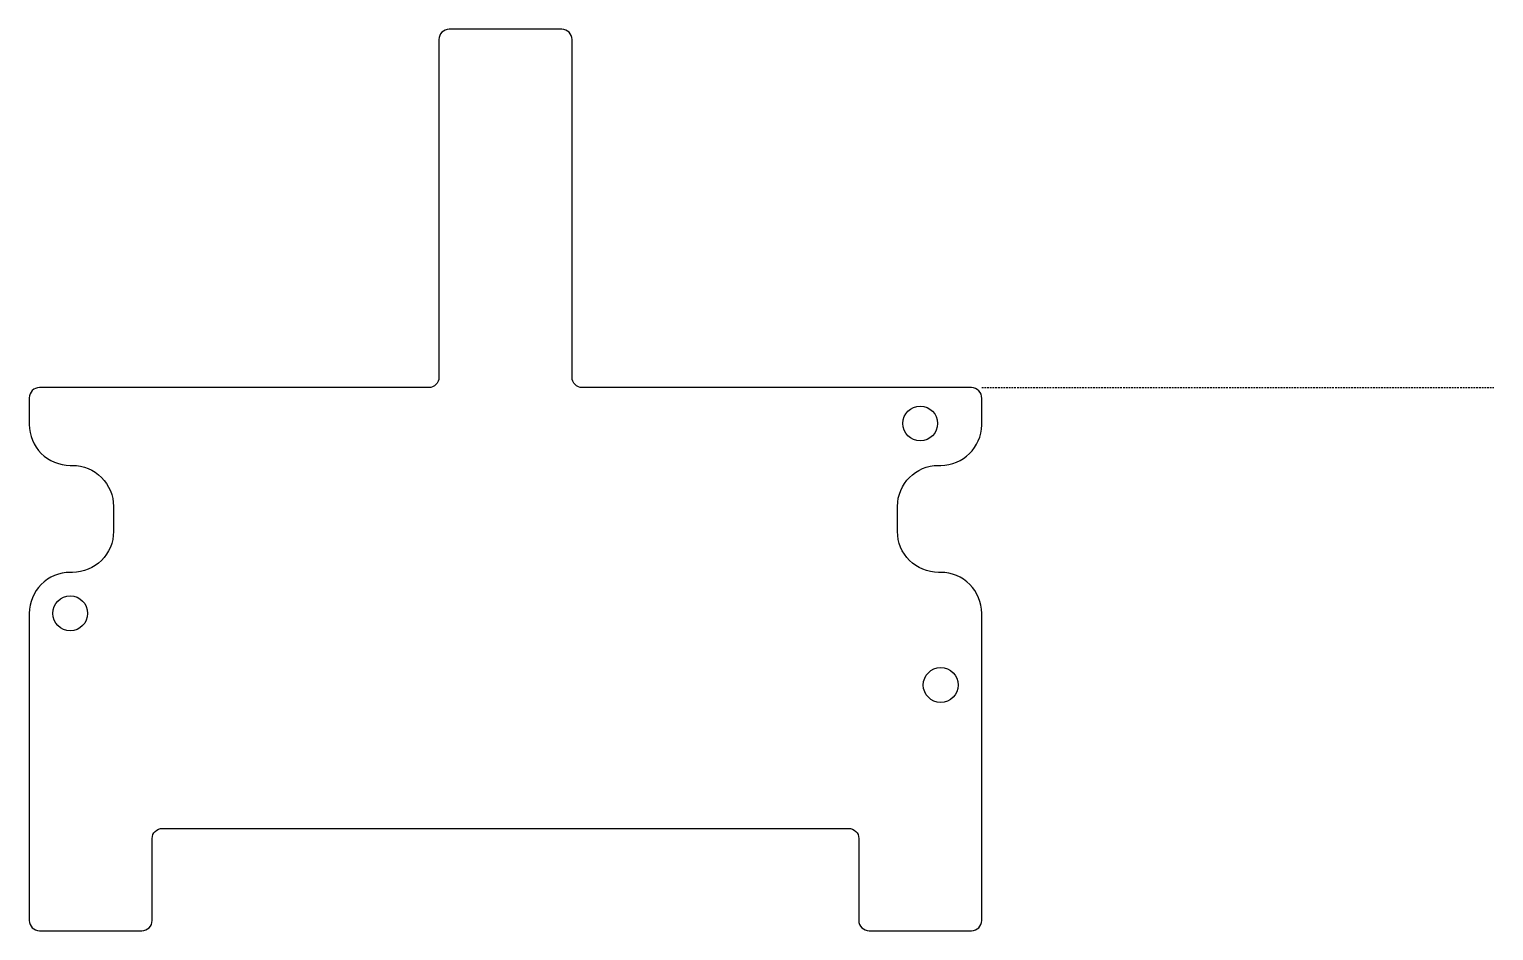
# Model space of a CAD drawing. Header units: millimetres. Extents: x -40 to 103, y -88 to 0.
import ezdxf

# ---------------------------------------------------------------- set-up
doc = ezdxf.new("R2010")
doc.units = ezdxf.units.MM
doc.linetypes.add('DASHED', pattern=[0.2067, 0.1654, -0.0413])

msp = doc.modelspace()

# ---------------------------------------------------------------- linework, layer by layer
at = {"color": 181, "linetype": 'DASHED', "lineweight": 25, "true_color": 0xa666ff}
msp.add_line((53, -35), (103, -35), dxfattribs=at)
msp.add_lwpolyline([(12, 0), (1, 0, 0.414214), (0, -1), (0, -34, -0.414214), (-1, -35), (-39, -35, 0.414214), (-40, -36), (-40, -38.6, 0.414214), (-36, -42.6), (-35.78, -42.6, -0.414214), (-31.78, -46.6), (-31.78, -49.05, -0.414214), (-35.78, -53.05), (-36, -53.05, 0.414214), (-40, -57.05), (-40, -87.05, 0.414214), (-39, -88.05), (-29, -88.05, 0.414214), (-28, -87.05), (-28, -79.05, -0.414214), (-27, -78.05), (40, -78.05, -0.414214), (41, -79.05), (41, -87.05, 0.414214), (42, -88.05), (52, -88.05, 0.414214), (53, -87.05), (53, -57.05, 0.414214), (49, -53.05), (48.78, -53.05, -0.414214), (44.78, -49.05), (44.78, -46.6, -0.414173), (48.78, -42.6), (49, -42.6, 0.410212), (53, -38.65), (53, -36.05, 0.430169), (52, -35), (14, -35, -0.414214), (13, -34), (13, -1, 0.414214)], format="xyb", close=True)
for centre in [(47, -38.5), (-36, -57.05), (49, -64.05)]:
    msp.add_circle(centre, 1.7)

doc.saveas('drawing.dxf')
